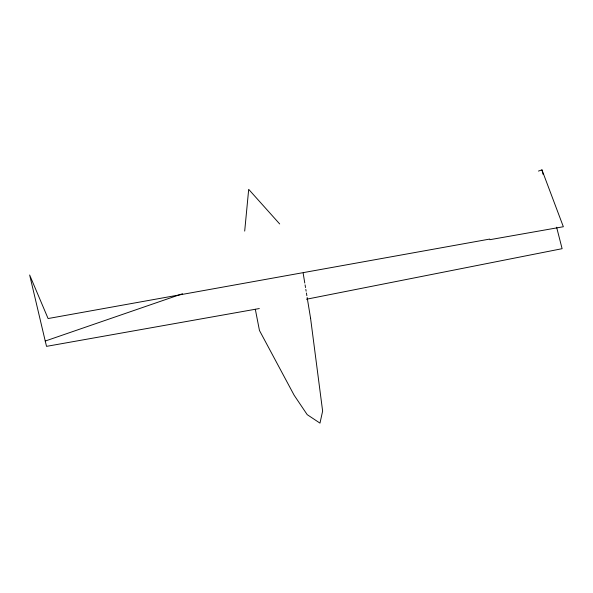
<?xml version="1.0" encoding="UTF-8"?>
<svg xmlns="http://www.w3.org/2000/svg" width="593" height="593" viewBox="0 0 593 593"><rect width="100%" height="100%" fill="white"/><g stroke="black" fill="none" stroke-linecap="round" stroke-linejoin="round"><path stroke-width="0.89" d="M244.694 231.092L248.689 189.345L279.674 223.946M259.319 308.553L46.536 346.364L45.238 341.049L182.533 293.735M538.451 171.081L541.95 169.872L563.35 226.734L489.84 239.698L489.662 239.083L48.092 318.545L29.65 274.996L45.238 341.049M306.462 299.235L562.105 248.689L556.605 227.193M541.95 169.872L543.092 174.349M255.324 309.309L259.452 330.464L294.158 395.249L307.204 414.648L319.983 423.128L322.629 411.082L310.576 318.271M303.149 273.114L304.78 283.046M305.084 284.855L305.528 287.561M305.825 289.369L306.121 291.178M306.418 292.979L306.863 295.692M307.159 297.493L310.636 318.611"/></g></svg>
